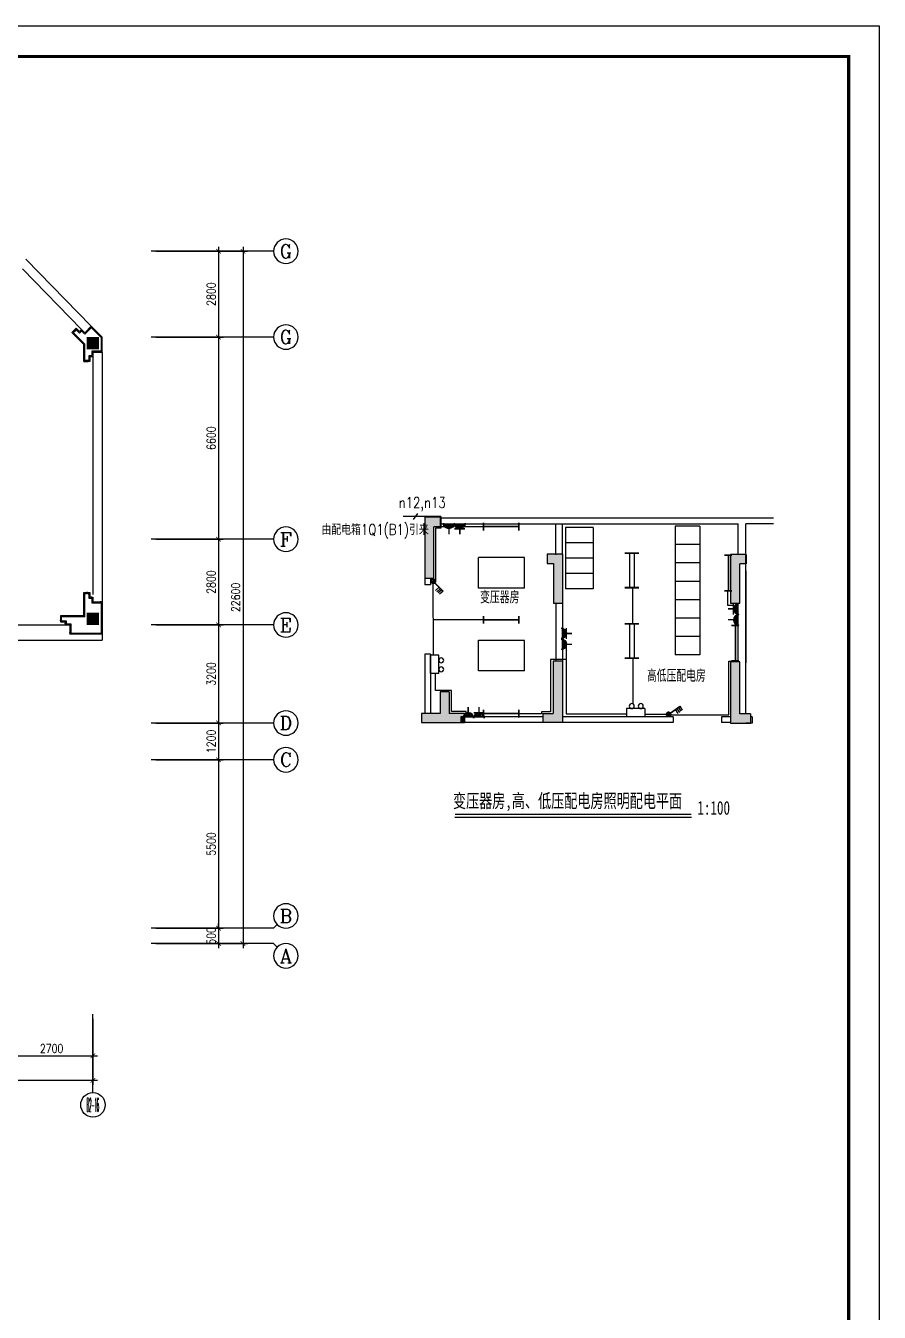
# Model space of a CAD drawing. Extents: x 2942 to 121742, y -69387 to 14613.
# Drawn here: x 93868 to 121742, y -27387 to 14613 of the extents above; entities that cross this region are included whole.
import ezdxf
from ezdxf.enums import TextEntityAlignment as Align

# ---------------------------------------------------------------- set-up
doc = ezdxf.new("R2010")
doc.units = 0
doc.header["$LTSCALE"] = 1000
doc.header["$MEASUREMENT"] = 0
doc.layers.get('0').update_dxf_attribs({"linetype": 'CONTINUOUS'})
doc.layers.get('DEFPOINTS').update_dxf_attribs({"linetype": 'CONTINUOUS'})
for name, color, linetype in [('1', 4, 'CONTINUOUS'), ('AXIS', 7, 'CONTINUOUS'), ('AXIS_TEXT', 7, 'CONTINUOUS'), ('COLUMN', 252, 'CONTINUOUS'), ('D-1', 4, 'CONTINUOUS'), ('DJ', 4, 'CONTINUOUS'), ('FRAME', 7, 'CONTINUOUS'), ('STAIR', 7, 'CONTINUOUS'), ('WALL', 7, 'CONTINUOUS'), ('WIRE', 1, 'CONTINUOUS'), ('XL', 1, 'CONTINUOUS'), ('文字', 7, 'CONTINUOUS'), ('柱', 252, 'CONTINUOUS'), ('电线', 1, 'CONTINUOUS')]:
    doc.layers.add(name, color=color, linetype=linetype)
doc.styles.add('COMPLEX', font='COMPLEX.shx', dxfattribs={"width": 0.8})
doc.styles.add('DIM_FONT', font='romanc.shx', dxfattribs={"width": 0.8})
doc.styles.add('HZ', font='SIMPLEX.shx', dxfattribs={"width": 0.75, "bigfont": 'hztxt.shx'})
doc.styles.add('HZTXT', font='txt.shx', dxfattribs={"width": 0.5, "bigfont": 'hztxt.shx'})
doc.styles.add('文字说明', font='SimSun.ttf')
doc.dimstyles.new('S100', dxfattribs={"dimtxt": 280, "dimasz": 150, "dimexe": 150, "dimexo": 150, "dimgap": 100, "dimtad": 1, "dimdec": 0, "dimzin": 0, "dimdsep": 46, "dimtxsty": 'DIM_FONT', "dimblk": '_DIMX', "dimblk1": 'ARCHTICK', "dimblk2": 'ARCHTICK', "dimsah": 1, "dimcen": 0.09, "dimdle": 150, "dimclrt": 7, "dimadec": 0, "dimazin": 0, "dimtfac": 1, "dimtdec": 0, "dimtix": 1, "dimtmove": 2, "dimatfit": 3, "dimldrblk": 'ARCHTICK', "dimfxl": 0, "dimtolj": 1, "dimtzin": 0, "dimarcsym": 0})

# ---------------------------------------------------------------- blocks, each defined once
blk = doc.blocks.new('_FZH')
blk.add_solid([(-0.5, -0.5), (0.5, -0.5), (-0.5, 0.5), (0.5, 0.5)])
blk = doc.blocks.new('_ARCHTICK')
at = {"color": 0, "linetype": 'ByBlock', "const_width": 0.15}
blk.add_lwpolyline([(-0.5, -0.5), (0.5, 0.5)], dxfattribs=at)
blk = doc.blocks.new('*D779')
at = {"color": 0, "linetype": 'ByBlock'}
for p, q in [((58263, -17805), (58263, -19966)), ((96063, -17805), (96063, -19966)), ((96213, -19816), (58113, -19816))]:
    blk.add_line(p, q, dxfattribs=at)
at = {"layer": 'DEFPOINTS', "color": 0, "linetype": 'ByBlock'}
for p in [(58263, -17655), (96063, -17655), (58263, -19816)]:
    blk.add_point(p, dxfattribs=at)
at = {"color": 0, "linetype": 'ByBlock', "xscale": 150, "yscale": 150, "zscale": 150, "rotation": 180}
blk.add_blockref('_ARCHTICK', (58263, -19816), dxfattribs=at)
at = {"color": 0, "linetype": 'ByBlock', "xscale": 150, "yscale": 150, "zscale": 150}
blk.add_blockref('_ARCHTICK', (96063, -19816), dxfattribs=at)
at = {"color": 7, "linetype": 'ByBlock', "insert": (77163, -19576), "char_height": 280, "attachment_point": 5, "style": 'DIM_FONT'}
blk.add_mtext('\\A1;37800', dxfattribs=at)
blk = doc.blocks.new('_DIMX')
blk.add_line((-150, 0), (150, 0))
at = {"const_width": 50}
blk.add_lwpolyline([(-70, -70), (70, 70)], dxfattribs=at)
blk = doc.blocks.new('_AXISO')
blk.add_circle((0, 0), 0.5)
at = {"layer": 'AXIS_TEXT', "style": 'COMPLEX', "width": 1.041667}
blk.add_attdef('A', text='', height=0.56, dxfattribs=at).set_placement((-0.25, -0.28), (0.25, -0.28), align=Align.FIT)
blk = doc.blocks.new('*D792')
at = {"color": 0, "linetype": 'ByBlock'}
for p, q in [((93363, -17805), (93363, -19166)), ((96063, -17805), (96063, -19166)), ((93213, -19016), (96213, -19016))]:
    blk.add_line(p, q, dxfattribs=at)
at = {"layer": 'DEFPOINTS', "color": 0, "linetype": 'ByBlock'}
for p in [(93363, -17655), (96063, -17655), (96063, -19016)]:
    blk.add_point(p, dxfattribs=at)
at = {"color": 0, "linetype": 'ByBlock', "xscale": 150, "yscale": 150, "zscale": 150, "rotation": 180}
blk.add_blockref('_ARCHTICK', (93363, -19016), dxfattribs=at)
at = {"color": 0, "linetype": 'ByBlock', "xscale": 150, "yscale": 150, "zscale": 150}
blk.add_blockref('_ARCHTICK', (96063, -19016), dxfattribs=at)
at = {"color": 7, "linetype": 'ByBlock', "insert": (94713, -18776), "char_height": 280, "attachment_point": 5, "style": 'DIM_FONT'}
blk.add_mtext('\\A1;2700', dxfattribs=at)
blk = doc.blocks.new('*D796')
at = {"color": 0, "linetype": 'ByBlock'}
for p, q in [((98114, 7250), (101114, 7250)), ((100964, 7400), (100964, -15500)), ((98114, -15350), (101114, -15350))]:
    blk.add_line(p, q, dxfattribs=at)
at = {"layer": 'DEFPOINTS', "color": 0, "linetype": 'ByBlock'}
for p in [(97964, 7250), (97964, -15350), (100964, -15350)]:
    blk.add_point(p, dxfattribs=at)
at = {"color": 0, "linetype": 'ByBlock', "xscale": 150, "yscale": 150, "zscale": 150}
for p, rotation in [((100964, 7250), 90), ((100964, -15350), 270)]:
    blk.add_blockref('_ARCHTICK', p, dxfattribs=dict(at, rotation=rotation))
at = {"color": 7, "linetype": 'ByBlock', "insert": (100724, -4050), "char_height": 280, "attachment_point": 5, "rotation": 90, "style": 'DIM_FONT'}
blk.add_mtext('\\A1;22600', dxfattribs=at)
blk = doc.blocks.new('*D797')
at = {"color": 0, "linetype": 'ByBlock'}
for p, q in [((100164, -9200), (100164, -15000)), ((98114, -9350), (100314, -9350)), ((98114, -14850), (100314, -14850))]:
    blk.add_line(p, q, dxfattribs=at)
at = {"layer": 'DEFPOINTS', "color": 0, "linetype": 'ByBlock'}
for p in [(97964, -9350), (97964, -14850), (100164, -14850)]:
    blk.add_point(p, dxfattribs=at)
at = {"color": 0, "linetype": 'ByBlock', "xscale": 150, "yscale": 150, "zscale": 150}
for p, rotation in [((100164, -9350), 90), ((100164, -14850), 270)]:
    blk.add_blockref('_ARCHTICK', p, dxfattribs=dict(at, rotation=rotation))
at = {"color": 7, "linetype": 'ByBlock', "insert": (99924, -12100), "char_height": 280, "attachment_point": 5, "rotation": 90, "style": 'DIM_FONT'}
blk.add_mtext('\\A1;5500', dxfattribs=at)
blk = doc.blocks.new('*D798')
at = {"color": 0, "linetype": 'ByBlock'}
for p, q in [((98114, -14850), (100314, -14850)), ((100164, -14850), (100164, -14700)), ((100164, -14850), (100164, -15350)), ((98114, -15350), (100314, -15350)), ((100164, -15350), (100164, -15500))]:
    blk.add_line(p, q, dxfattribs=at)
at = {"layer": 'DEFPOINTS', "color": 0, "linetype": 'ByBlock'}
for p in [(97964, -14850), (97964, -15350), (100164, -15350)]:
    blk.add_point(p, dxfattribs=at)
at = {"color": 0, "linetype": 'ByBlock', "xscale": 150, "yscale": 150, "zscale": 150}
for p, rotation in [((100164, -14850), 270), ((100164, -15350), 90)]:
    blk.add_blockref('_ARCHTICK', p, dxfattribs=dict(at, rotation=rotation))
at = {"color": 7, "linetype": 'ByBlock', "insert": (99924, -15100), "char_height": 280, "attachment_point": 5, "rotation": 90, "style": 'DIM_FONT'}
blk.add_mtext('\\A1;500', dxfattribs=at)
blk = doc.blocks.new('*D799')
at = {"color": 0, "linetype": 'ByBlock'}
for p, q in [((98114, 4450), (100314, 4450)), ((100164, 4600), (100164, -2300)), ((98114, -2150), (100314, -2150))]:
    blk.add_line(p, q, dxfattribs=at)
at = {"layer": 'DEFPOINTS', "color": 0, "linetype": 'ByBlock'}
for p in [(97964, 4450), (97964, -2150), (100164, -2150)]:
    blk.add_point(p, dxfattribs=at)
at = {"color": 0, "linetype": 'ByBlock', "xscale": 150, "yscale": 150, "zscale": 150}
for p, rotation in [((100164, 4450), 90), ((100164, -2150), 270)]:
    blk.add_blockref('_ARCHTICK', p, dxfattribs=dict(at, rotation=rotation))
at = {"color": 7, "linetype": 'ByBlock', "insert": (99924, 1150), "char_height": 280, "attachment_point": 5, "rotation": 90, "style": 'DIM_FONT'}
blk.add_mtext('\\A1;6600', dxfattribs=at)
blk = doc.blocks.new('*D800')
at = {"color": 0, "linetype": 'ByBlock'}
for p, q in [((98114, -8150), (100314, -8150)), ((100164, -8000), (100164, -9500)), ((98114, -9350), (100314, -9350))]:
    blk.add_line(p, q, dxfattribs=at)
at = {"layer": 'DEFPOINTS', "color": 0, "linetype": 'ByBlock'}
for p in [(97964, -8150), (97964, -9350), (100164, -9350)]:
    blk.add_point(p, dxfattribs=at)
at = {"color": 0, "linetype": 'ByBlock', "xscale": 150, "yscale": 150, "zscale": 150}
for p, rotation in [((100164, -8150), 90), ((100164, -9350), 270)]:
    blk.add_blockref('_ARCHTICK', p, dxfattribs=dict(at, rotation=rotation))
at = {"color": 7, "linetype": 'ByBlock', "insert": (99924, -8750), "char_height": 280, "attachment_point": 5, "rotation": 90, "style": 'DIM_FONT'}
blk.add_mtext('\\A1;1200', dxfattribs=at)
blk = doc.blocks.new('*D801')
at = {"color": 0, "linetype": 'ByBlock'}
for p, q in [((98114, -4950), (100314, -4950)), ((100164, -4800), (100164, -8300)), ((98114, -8150), (100314, -8150))]:
    blk.add_line(p, q, dxfattribs=at)
at = {"layer": 'DEFPOINTS', "color": 0, "linetype": 'ByBlock'}
for p in [(97964, -4950), (97964, -8150), (100164, -8150)]:
    blk.add_point(p, dxfattribs=at)
at = {"color": 0, "linetype": 'ByBlock', "xscale": 150, "yscale": 150, "zscale": 150}
for p, rotation in [((100164, -4950), 90), ((100164, -8150), 270)]:
    blk.add_blockref('_ARCHTICK', p, dxfattribs=dict(at, rotation=rotation))
at = {"color": 7, "linetype": 'ByBlock', "insert": (99924, -6550), "char_height": 280, "attachment_point": 5, "rotation": 90, "style": 'DIM_FONT'}
blk.add_mtext('\\A1;3200', dxfattribs=at)
blk = doc.blocks.new('*D802')
at = {"color": 0, "linetype": 'ByBlock'}
for p, q in [((100164, -2000), (100164, -5100)), ((98114, -2150), (100314, -2150)), ((98114, -4950), (100314, -4950))]:
    blk.add_line(p, q, dxfattribs=at)
at = {"layer": 'DEFPOINTS', "color": 0, "linetype": 'ByBlock'}
for p in [(97964, -2150), (97964, -4950), (100164, -4950)]:
    blk.add_point(p, dxfattribs=at)
at = {"color": 0, "linetype": 'ByBlock', "xscale": 150, "yscale": 150, "zscale": 150}
for p, rotation in [((100164, -2150), 90), ((100164, -4950), 270)]:
    blk.add_blockref('_ARCHTICK', p, dxfattribs=dict(at, rotation=rotation))
at = {"color": 7, "linetype": 'ByBlock', "insert": (99924, -3550), "char_height": 280, "attachment_point": 5, "rotation": 90, "style": 'DIM_FONT'}
blk.add_mtext('\\A1;2800', dxfattribs=at)
blk = doc.blocks.new('_AXISO2')
blk.add_line((0.354, 0.146), (0.5, 0))
blk.add_circle((0, 0.5), 0.5)
at = {"layer": 'AXIS_TEXT', "style": 'COMPLEX', "width": 1.041667}
blk.add_attdef('A', text='', height=0.56, dxfattribs=at).set_placement((-0.25, 0.22), (0.25, 0.22), align=Align.FIT)
blk = doc.blocks.new('_AXISO1')
blk.add_line((0.354, -0.146), (0.5, 0))
blk.add_circle((0, -0.5), 0.5)
at = {"layer": 'AXIS_TEXT', "style": 'COMPLEX', "width": 1.041667}
blk.add_attdef('A', text='', height=0.56, dxfattribs=at).set_placement((-0.25, -0.78), (0.25, -0.78), align=Align.FIT)
blk = doc.blocks.new('*D803')
at = {"color": 0, "linetype": 'ByBlock'}
for p, q in [((99664, 7250), (100314, 7250)), ((100164, 7400), (100164, 4300)), ((99664, 4450), (100314, 4450))]:
    blk.add_line(p, q, dxfattribs=at)
at = {"layer": 'DEFPOINTS', "color": 0, "linetype": 'ByBlock'}
for p in [(99514, 7250), (99514, 4450), (100164, 4450)]:
    blk.add_point(p, dxfattribs=at)
at = {"color": 0, "linetype": 'ByBlock', "xscale": 150, "yscale": 150, "zscale": 150}
for p, rotation in [((100164, 7250), 90), ((100164, 4450), 270)]:
    blk.add_blockref('_ARCHTICK', p, dxfattribs=dict(at, rotation=rotation))
at = {"color": 7, "linetype": 'ByBlock', "insert": (99924, 5850), "char_height": 280, "attachment_point": 5, "rotation": 90, "style": 'DIM_FONT'}
blk.add_mtext('\\A1;2800', dxfattribs=at)
blk = doc.blocks.new('A$C5A452B93')
at = {"layer": 'DJ'}
for p, q in [((339, 749), (0, 749)), ((0, 749), (0, 0)), ((339, 749), (339, 0)), ((339, 0), (0, 0))]:
    blk.add_line(p, q, dxfattribs=at)
for centre in [(441, 577), (441, 210)]:
    blk.add_circle(centre, 102, dxfattribs=at)
blk = doc.blocks.new('*X836')
at = {"color": 0}
for p, q in [((-100, 254), (-4, 350)), ((-85, 198), (52, 335)), ((-49, 163), (87, 299)), ((9, 150), (100, 241))]:
    blk.add_line(p, q, dxfattribs=at)
blk = doc.blocks.new('A$C1C5F4E66')
at = {"layer": '1'}
for p, q in [((136, 119), (445, 339)), ((141, 113), (449, 333)), ((302, 226), (380, 100)), ((351, 261), (429, 135)), ((397, 302), (475, 176)), ((445, 339), (524, 211))]:
    blk.add_line(p, q, dxfattribs=at)
blk.add_circle((75, 75), 75.1, dxfattribs=at)
at = {"layer": '1', "xscale": 0.7514071578947308, "yscale": 0.7514071578947308, "zscale": 0.7514071578947308, "rotation": 350.5688824383877}
blk.add_blockref('*X836', (44, -110), dxfattribs=at)
blk = doc.blocks.new('K2')
at = {"layer": 'D-1'}
for p, q in [((213, 481), (1385, 481)), ((213, 470), (1385, 470)), ((217, 593), (217, 350)), ((229, 593), (229, 350)), ((1373, 593), (1373, 350)), ((1385, 593), (1385, 350))]:
    blk.add_line(p, q, dxfattribs=at)
blk = doc.blocks.new('A$C6C1C6AEE')
at = {"layer": 'DJ', "rotation": 180}
blk.add_blockref('K2', (1385, 593), dxfattribs=at)
blk = doc.blocks.new('A$C65566D5C')
at = {"layer": 'WIRE', "rotation": 89.99999999999999}
blk.add_blockref('A$C6C1C6AEE', (242, 0), dxfattribs=at)
blk = doc.blocks.new('*X710')
at = {"color": 0}
for p, q in [((-263, -529), (-33, -299)), ((-229, -406), (-188, -365)), ((-175, -529), (53, -301)), ((-87, -529), (121, -321)), ((2, -529), (178, -353)), ((90, -529), (224, -394)), ((179, -529), (262, -445)), ((267, -529), (289, -507))]:
    blk.add_line(p, q, dxfattribs=at)
blk = doc.blocks.new('K2303')
for p, q in [((-0.03, -2.63), (-0.03, 0.03)), ((0.07, -2.63), (0.07, 0.03)), ((-2.57, -4.69), (2.62, -4.69))]:
    blk.add_line(p, q)
for radius in [2.66, 2.56]:
    blk.add_arc((0.02, -5.3), radius, 0, 180)
at = {"xscale": 0.00888157894736835, "yscale": 0.00888157894736835, "zscale": 0.00888157894736835}
blk.add_blockref('*X710', (0, 0), dxfattribs=at)
blk = doc.blocks.new('*X712')
at = {"color": 0}
for p, q in [((-263, -529), (-33, -299)), ((-229, -406), (-188, -365)), ((-175, -529), (53, -301)), ((-87, -529), (121, -321)), ((2, -529), (178, -353)), ((90, -529), (224, -394)), ((179, -529), (262, -445)), ((267, -529), (289, -507))]:
    blk.add_line(p, q, dxfattribs=at)
blk = doc.blocks.new('K2307')
for p, q in [((-0.03, -2.63), (-0.03, 0.03)), ((0.07, -2.63), (0.07, 0.03)), ((-2.62, -2.6), (2.57, -2.6)), ((-2.62, -2.7), (2.57, -2.7)), ((-2.57, -4.69), (2.62, -4.69))]:
    blk.add_line(p, q)
for radius in [2.66, 2.56]:
    blk.add_arc((0.02, -5.3), radius, 0, 180)
at = {"xscale": 0.00888157894736835, "yscale": 0.00888157894736835, "zscale": 0.00888157894736835}
blk.add_blockref('*X712', (0, 0), dxfattribs=at)
blk = doc.blocks.new('插座')
at = {"layer": 'DJ', "xscale": 66.096, "yscale": 66.096, "zscale": 66.096, "rotation": 270}
for name, p in [('K2303', (-175, 270)), ('K2307', (-175, -84))]:
    blk.add_blockref(name, p, dxfattribs=at)
blk = doc.blocks.new('K1')
for p, q in [((-144, 581), (312, 581)), ((-144, 569), (312, 569)), ((10, -559), (10, 581)), ((170, -559), (170, 581)), ((-144, -547), (312, -547)), ((-144, -559), (312, -559))]:
    blk.add_line(p, q)
blk = doc.blocks.new('A$C16D7592C')
at = {"layer": 'DJ'}
blk.add_blockref('K1', (144, 559), dxfattribs=at)

msp = doc.modelspace()

# ---------------------------------------------------------------- hatches: boundary and pattern name
at = {"layer": '柱'}
h = msp.add_hatch(color=252, dxfattribs=at)
h.paths.add_polyline_path([(74263.3, -1150.1), (74563.3, -1150.1), (74563.3, -2150.1), (73263.3, -2150.1), (73263.3, -1850.1), (74263.3, -1850.1)])
h.paths.add_polyline_path([(58763.3, 4449.9), (58263.3, 4449.9), (58263.3, 1449.9), (58563.3, 1449.9), (58563.3, 4149.9), (58763.3, 4149.9)])
h.paths.add_polyline_path([(58263.3, -3150.1), (58563.3, -3150.1), (58563.3, -4650.1), (58763.3, -4650.1), (58763.3, -4950.1), (58263.3, -4950.1)])
h.paths.add_polyline_path([(64863.3, -8150.1), (65363.3, -8150.1), (65363.3, -10140.1), (65063.3, -10140.1), (65063.3, -8450.1), (64863.3, -8450.1)])
h.paths.add_polyline_path([(60863.3, -12850.1), (61163.3, -12850.1), (61163.3, -14550.1), (61513.3, -14550.1), (61513.3, -14850.1), (60863.3, -14850.1)])
h.paths.add_polyline_path([(61363.3, -9350.1), (60863.3, -9350.1), (60863.3, -10950.1), (61163.3, -10950.1), (61163.3, -9650.1), (61363.3, -9650.1)])
h.paths.add_polyline_path([(64063.3, -14550.1), (64063.3, -14850.1), (65463.3, -14850.1), (65463.3, -14550.1), (64863.3, -14550.1), (64863.3, -13850.1), (64563.3, -13850.1), (64563.3, -14550.1)])
h.paths.add_polyline_path([(69963.3, -13750.1), (70263.3, -13750.1), (70263.3, -15350.1), (69963.3, -15350.1)])
h.paths.add_polyline_path([(61963.3, -2400.1), (62663.3, -2400.1), (62663.3, -1700.1), (61963.3, -1700.1)])
h.paths.add_polyline_path([(61963.3, -5200.1), (62663.3, -5200.1), (62663.3, -4500.1), (61963.3, -4500.1)])
h.paths.add_polyline_path([(61663.3, 4449.9), (62463.3, 4449.9), (62463.3, 3149.9), (62463.3, 2949.9), (62163.3, 2949.9), (62163.3, 4149.9), (61663.3, 4149.9)])
h.paths.add_polyline_path([(70263.3, -8150.1), (70263.3, -8450.1), (68263.3, -8450.1), (68263.3, -8150.1)])
h.paths.add_polyline_path([(67763.3, -5200.1), (68463.3, -5200.1), (68463.3, -4500.1), (67763.3, -4500.1)])
h.paths.add_polyline_path([(67763.3, -2400.1), (68463.3, -2400.1), (68463.3, -1700.1), (67763.3, -1700.1)])
h.paths.add_polyline_path([(73363.3, -6550.1), (73363.3, -6250.1), (72563.3, -6250.1), (72563.3, -8850.1), (73463.3, -8850.1), (73463.3, -8550.1), (72863.3, -8550.1), (72863.3, -6550.1)])
h.paths.add_polyline_path([(72863.3, -6550.1), (72863.3, -8550.1)], flags=16)
h.paths.add_polyline_path([(68063.3, 1849.9), (68363.3, 1849.9), (68363.3, 4449.9), (68063.3, 4449.9)])
h.paths.add_polyline_path([(89963.3, 4449.9), (89163.3, 4449.9), (89163.3, 3149.9), (89163.3, 2949.9), (89463.3, 2949.9), (89463.3, 4149.9), (89963.3, 4149.9)])
h.paths.add_polyline_path([(89663.3, -2400.1), (88963.3, -2400.1), (88963.3, -1700.1), (89663.3, -1700.1)])
h.paths.add_polyline_path([(89663.3, -5200.1), (88963.3, -5200.1), (88963.3, -4500.1), (89663.3, -4500.1)])
h.paths.add_polyline_path([(86763.3, -8150.1), (86263.3, -8150.1), (86263.3, -10140.1), (86563.3, -10140.1), (86563.3, -8450.1), (86763.3, -8450.1)])
h.paths.add_polyline_path([(81663.3, -13750.1), (81363.3, -13750.1), (81363.3, -15350.1), (81663.3, -15350.1)])
h.paths.add_polyline_path([(77363.3, -13350.1), (77063.3, -13350.1), (77063.3, -15350.1), (77363.3, -15350.1)])
h.paths.add_polyline_path([(74263.3, -13350.1), (74563.3, -13350.1), (74563.3, -15350.1), (74263.3, -15350.1)])
h.paths.add_polyline_path([(87563.3, -14550.1), (87563.3, -14850.1), (86163.3, -14850.1), (86163.3, -14550.1), (86763.3, -14550.1), (86763.3, -13850.1), (87063.3, -13850.1), (87063.3, -14550.1)])
h.paths.add_polyline_path([(81363.3, -8150.1), (81363.3, -8450.1), (83363.3, -8450.1), (83363.3, -8150.1)])
h.paths.add_polyline_path([(77363.3, -1150.1), (77063.3, -1150.1), (77063.3, -2150.1), (78363.3, -2150.1), (78363.3, -1850.1), (77363.3, -1850.1)])
h.paths.add_polyline_path([(74463.3, -6550.1), (74463.3, -6250.1), (75263.3, -6250.1), (75263.3, -8850.1), (74363.3, -8850.1), (74363.3, -8550.1), (74963.3, -8550.1), (74963.3, -6550.1)])
h.paths.add_polyline_path([(77163.3, -6550.1), (77163.3, -6250.1), (76363.3, -6250.1), (76363.3, -8850.1), (77263.3, -8850.1), (77263.3, -8550.1), (76663.3, -8550.1), (76663.3, -6550.1)])
h.paths.add_polyline_path([(78763.3, -6550.1), (78763.3, -8550.1)], flags=16)
h.paths.add_polyline_path([(78263.3, -6550.1), (78263.3, -6250.1), (79063.3, -6250.1), (79063.3, -8850.1), (78163.3, -8850.1), (78163.3, -8550.1), (78763.3, -8550.1), (78763.3, -6550.1)])
h.paths.add_polyline_path([(74263.3, 2449.9), (74563.3, 2449.9), (74563.3, 4449.9), (74263.3, 4449.9)])
h.paths.add_polyline_path([(77363.3, 2449.9), (77063.3, 2449.9), (77063.3, 4449.9), (77363.3, 4449.9)])
h.paths.add_polyline_path([(83863.3, -5200.1), (83163.3, -5200.1), (83163.3, -4500.1), (83863.3, -4500.1)])
h.paths.add_polyline_path([(83863.3, -2400.1), (83163.3, -2400.1), (83163.3, -1700.1), (83863.3, -1700.1)])
h.paths.add_polyline_path([(83563.3, 1849.9), (83263.3, 1849.9), (83263.3, 4449.9), (83563.3, 4449.9)])
h.paths.add_polyline_path([(90763.3, -12850.1), (90463.3, -12850.1), (90463.3, -14550.1), (90113.3, -14550.1), (90113.3, -14850.1), (90763.3, -14850.1)])
h.paths.add_polyline_path([(90263.3, -9350.1), (90763.3, -9350.1), (90763.3, -10950.1), (90463.3, -10950.1), (90463.3, -9650.1), (90263.3, -9650.1)])
h.paths.add_polyline_path([(92863.3, 4449.9), (93363.3, 4449.9), (93363.3, 1449.9), (93063.3, 1449.9), (93063.3, 4149.9), (92863.3, 4149.9)])
h.paths.add_polyline_path([(93363.3, -3150.1), (93063.3, -3150.1), (93063.3, -4650.1), (92863.3, -4650.1), (92863.3, -4950.1), (93363.3, -4950.1)])
edge = h.paths.add_edge_path()
edge.add_line((55797.5, 4449.9), (94394, 4449.9))
edge = h.paths.add_edge_path()
edge.add_line((93363.3, -17655), (93363.3, 8640.9))
h = msp.add_hatch(color=256, dxfattribs=at)
h.paths.add_polyline_path([(116888.4, -4253.6), (117188.5, -4253.6), (117188.5, -2953.7), (117386.5, -2953.7), (117386.5, -2651.3), (116888.4, -2651.3)])
h.paths.add_polyline_path([(117186, -6153.8), (116886.7, -6153.8), (116886.7, -8151), (117536.7, -8151), (117536.7, -7849.5), (117186, -7849.5)])
h.paths.add_polyline_path([(111398.3, -6129.7), (111097, -6129.7), (111097, -7834.4), (110751.5, -7834.4), (110751.5, -8138.4), (111398.3, -8138.4)])
h.paths.add_polyline_path([(111400, -2637.5), (110900.6, -2637.5), (110900.6, -2941.7), (111099, -2941.7), (111099, -4240.4), (111400, -4240.4)])
h.paths.add_polyline_path([(107197.4, -1743.6), (107404.5, -1743.6), (107404.5, -1433.2), (106899.2, -1433.2), (106899.2, -3427.8), (107197.4, -3427.8)])
h.paths.add_polyline_path([(107402.1, -7837.4), (106796.5, -7837.4), (106796.5, -8135), (108080.1, -8135), (108080.1, -7951.4), (108199.5, -7951.4), (108199.5, -7837.4), (107699.8, -7837.4), (107699.8, -7136.5), (107402.1, -7136.5)])
msp.add_hatch(color=256, dxfattribs=at).paths.add_polyline_path([(108080.1, -8135), (108199.5, -8135), (108199.5, -7951.4), (108080.1, -7951.4)])

# ---------------------------------------------------------------- linework, layer by layer
for p, q in [((107404.5, -1433.2), (106899.2, -1433.2)), ((106899.2, -1433.2), (106899.2, -3427.8)), ((107404.5, -1433.2), (107404.5, -1743.6)), ((111184.4, -2661.8), (111184.4, -1673.4)), ((111398.3, -2661.8), (111398.3, -1673.4)), ((107197.4, -3427.8), (107197.4, -1743.6)), ((107404.5, -1743.6), (107197.4, -1743.6)), ((111400, -2637.5), (110900.6, -2637.5)), ((110900.6, -2637.5), (110900.6, -2941.7)), ((111400, -2637.5), (111400, -4240.4)), ((117390, -2651.3), (116888.4, -2651.3)), ((116888.4, -2651.3), (116888.4, -4253.6)), ((117390, -2651.3), (117390, -2953.7)), ((110900.6, -2941.7), (111099, -2941.7)), ((111099, -2941.7), (111099, -4240.4)), ((117188.5, -4253.6), (117188.5, -2953.7)), ((117390, -2953.7), (117188.5, -2953.7)), ((107197.4, -3427.8), (106899.2, -3427.8)), ((106903.7, -3424.9), (106903.7, -3640.2)), ((107090.8, -3640.2), (106903.7, -3640.2)), ((107090.8, -3424.9), (107090.8, -3640.2)), ((111099, -4240.4), (111400, -4240.4)), ((111184.4, -4238), (111184.4, -6129.7)), ((111398.3, -4238), (111398.3, -8138.4)), ((117188.5, -4253.6), (116888.4, -4253.6)), ((106903.7, -5905.9), (106903.7, -7837.4)), ((107090.8, -5905.9), (106903.7, -5905.9)), ((107090.8, -5905.9), (107090.8, -7837.4)), ((111398.3, -6129.7), (111097, -6129.7)), ((111097, -6129.7), (111097, -7834.4)), ((117186, -6153.8), (116886.7, -6153.8)), ((116886.7, -6153.8), (116886.7, -8151)), ((117186, -7849.5), (117186, -6153.8)), ((107699.8, -7136.5), (107402.1, -7136.5)), ((107402.1, -7136.5), (107402.1, -7837.4)), ((107699.8, -7136.5), (107699.8, -7837.4)), ((106796.5, -7837.4), (106796.5, -8135)), ((107402.1, -7837.4), (106796.5, -7837.4)), ((108199.5, -7837.4), (107699.8, -7837.4)), ((108080.1, -7951.4), (108080.1, -8138.4)), ((110751.5, -7951.4), (108080.1, -7951.4)), ((108199.5, -7837.4), (108199.5, -8135)), ((110751.5, -7834.4), (111097, -7834.4)), ((110751.5, -7834.4), (110751.5, -8138.4)), ((115007.3, -7951.4), (111398.3, -7951.4)), ((115008.8, -7951.4), (115008.8, -8138.4)), ((116878.6, -7951.4), (116584.5, -7951.4)), ((116584.5, -7951.4), (116584.5, -8138.4)), ((117536.7, -7849.5), (117186, -7849.5)), ((117536.7, -7849.5), (117536.7, -8151)), ((106796.5, -8135), (108199.5, -8135)), ((115007.3, -8138.4), (108080.1, -8138.4)), ((116878.6, -8138.4), (116584.5, -8138.4)), ((116886.7, -8151), (117536.7, -8151))]:
    msp.add_line(p, q)
at = {"layer": 'AXIS'}
for p, q in [((101964.1, 7249.9), (97964.1, 7249.9)), ((101964.1, 4449.9), (97964.1, 4449.9)), ((101964.1, -2150.1), (97964.1, -2150.1)), ((101964.1, -4950.1), (97964.1, -4950.1)), ((101964.1, -8150.1), (97964.1, -8150.1)), ((101964.1, -9350.1), (97964.1, -9350.1)), ((101964.1, -14850.1), (97964.1, -14850.1)), ((101964.1, -15350.1), (97964.1, -15350.1)), ((96063.3, -20215.7), (96063.3, -17655))]:
    msp.add_line(p, q, dxfattribs=at)
at = {"layer": 'DJ'}
msp.add_line((106664.7, -1307.3), (106524.2, -1502.1), dxfattribs=at)
at = {"layer": 'FRAME', "color": 7, "linetype": 'ByBlock'}
msp.add_lwpolyline([(121742.1, -69387), (2942.1, -69387), (2942.1, 14613), (121742.1, 14613)], close=True, dxfattribs=at)
at = {"layer": 'FRAME', "color": 7, "linetype": 'ByBlock', "const_width": 100}
msp.add_lwpolyline([(120742.1, 13612.6), (5442.1, 13612.6), (5442.1, -68387.5), (120742.1, -68387.5)], close=True, dxfattribs=at)
at = {"layer": 'STAIR'}
for p, q in [((96009.7, 4804.3), (93867.7, 6996.3)), ((95692.7, 4699.4), (93759.1, 6678.1)), ((96063.2, 3800.7), (96063.2, -3950.1)), ((96363.2, 3950.7), (96363.2, -5450.1)), ((117386.5, -3187.6), (117386.5, -5387.4)), ((93363.3, -4950.1), (95203.2, -4950.1)), ((91263.3, -5450.1), (96363.2, -5450.1)), ((96363.2, -5250.1), (96363.2, -5450.1)), ((117386.5, -5387.4), (117386.5, -6187.6))]:
    msp.add_line(p, q, dxfattribs=at)
at = {"layer": 'WALL'}
for p, q in [((95372.7, 4594), (95514.1, 4735.4)), ((95422.2, 4594), (95496.4, 4668.2)), ((95514.1, 4735.4), (95620.2, 4629.4)), ((95514.1, 4735.4), (95514.1, 4710.6)), ((95531.8, 4668.2), (95620.2, 4579.9)), ((95620.2, 4629.4), (95690.9, 4700.1)), ((95620.2, 4579.9), (95673.2, 4632.9)), ((95690.9, 4700.1), (95798.2, 4592.8)), ((95690.9, 4700.1), (95690.9, 4675.2)), ((95708.6, 4632.9), (95798.2, 4543.3)), ((96009.7, 4804.3), (95798.2, 4592.8)), ((95798.2, 4543.3), (95992, 4737.1)), ((96009.7, 4804.3), (96363.2, 4450.7)), ((96009.7, 4804.3), (96009.7, 4779.4)), ((96027.4, 4737.1), (96328.2, 4436.3)), ((95763.2, 4203.4), (95372.7, 4594)), ((95798.2, 4217.9), (95422.2, 4594)), ((95763.2, 3650.7), (95763.2, 4203.4)), ((95798.2, 3685.7), (95798.2, 4217.9)), ((96328.2, 4436.3), (96328.2, 4010.7)), ((96363.2, 3950.7), (96363.2, 4450.7)), ((96003.2, 3835.7), (95928.2, 3835.7)), ((95928.2, 3835.7), (95928.2, 3710.7)), ((95963.2, 3800.7), (95963.2, 3650.7)), ((96063.2, 3800.7), (95963.2, 3800.7)), ((96028.2, 3985.8), (96028.2, 3860.7)), ((96304, 3985.8), (96028.2, 3985.8)), ((96063.2, 3800.7), (96045.7, 3818.3)), ((96063.2, 3950.7), (96063.2, 3800.7)), ((96363.2, 3950.7), (96063.2, 3950.7)), ((96363.2, 3950.7), (96345.7, 3968.3)), ((95963.2, 3650.7), (95763.2, 3650.7)), ((95763.2, 3650.7), (95903.2, 3650.7)), ((95903.2, 3685.7), (95798.2, 3685.7)), ((95963.2, 3650.7), (95945.7, 3668.3)), ((107404.5, -1451.2), (113986.5, -1451.2)), ((107404.5, -1651.2), (113986.5, -1651.2)), ((113986.5, -1451.2), (118286.5, -1451.2)), ((113986.5, -1651.2), (117136.5, -1651.2)), ((117136.5, -2651.3), (117136.5, -1651.2)), ((117386.5, -7849.5), (117386.5, -1651.2)), ((118286.5, -1651.2), (117386.5, -1651.2)), ((95763.2, -4650.1), (95763.2, -3888.1)), ((95763.2, -3890.1), (95963.2, -3890.1)), ((95798.2, -4685.1), (95798.2, -3925.1)), ((95798.2, -3925.1), (95853.2, -3925.1)), ((95928.2, -3950.1), (95928.2, -4075.1)), ((95928.2, -4075.1), (96003.2, -4075.1)), ((95963.2, -3890.1), (95945.7, -3907.7)), ((95963.2, -3890.1), (95963.2, -4040.1)), ((95963.2, -4040.1), (96063.2, -4040.1)), ((96028.2, -4100.1), (96028.2, -4225.1)), ((96063.2, -4040.1), (96045.7, -4057.7)), ((96063.2, -4040.1), (96063.2, -4190.1)), ((96063.2, -4190.1), (96363.2, -4190.1)), ((96363.2, -4190.1), (96345.7, -4207.7)), ((96363.2, -5250.1), (96363.2, -4190.1)), ((96028.2, -4225.1), (96303.2, -4225.1)), ((96328.2, -4250.1), (96328.2, -5215.1)), ((117136.5, -6153.8), (117136.5, -4253.6)), ((95763.2, -4650.1), (95003.2, -4650.1)), ((95003.2, -4650.1), (95003.2, -4850.1)), ((95003.2, -4850.1), (95020.8, -4832.6)), ((95003.2, -4850.1), (95153.2, -4850.1)), ((95798.2, -4685.1), (95038.2, -4685.1)), ((95038.2, -4790.1), (95038.2, -4685.1)), ((95063.2, -4815.1), (95188.2, -4815.1)), ((95153.2, -4850.1), (95153.2, -4950.1)), ((95153.2, -4950.1), (95170.8, -4932.6)), ((95153.2, -4950.1), (95303.2, -4950.1)), ((95188.2, -4815.1), (95188.2, -4890.1)), ((95213.2, -4915.1), (95338.2, -4915.1)), ((95303.2, -4950.1), (95303.2, -5250.1)), ((95338.2, -4915.1), (95338.2, -5190.1)), ((95303.2, -5250.1), (95320.8, -5232.6)), ((96363.2, -5250.1), (95303.2, -5250.1)), ((95363.2, -5215.1), (96328.2, -5215.1)), ((117586.5, -7951.2), (117536.7, -7951.2)), ((117586.5, -7951.2), (117586.5, -8151.2)), ((117586.5, -8151.2), (117386.5, -8151.2))]:
    msp.add_line(p, q, dxfattribs=at)
for points in [[(95556.5, 4693, 0.4142136), (95471.7, 4693)], [(95733.3, 4657.6, 0.4142136), (95648.5, 4657.6)], [(96052.1, 4761.9, 0.4142136), (95967.3, 4761.9)], [(96063.2, 3860.7, -0.4142136), (96003.2, 3800.7)], [(96363.2, 4010.7, -0.4142136), (96303.2, 3950.7)], [(95963.2, 3710.7, -0.4142136), (95903.2, 3650.7)], [(95963.2, -3950.1, 0.2805051), (95853.2, -3890.1)], [(96063.2, -4100.1, 0.4142136), (96003.2, -4040.1)], [(96363.2, -4250.1, 0.4142136), (96303.2, -4190.1)], [(95063.2, -4850.1, -0.4142136), (95003.2, -4790.1)], [(95213.2, -4950.1, -0.4142136), (95153.2, -4890.1)], [(95363.2, -5250.1, -0.4142136), (95303.2, -5190.1)]]:
    msp.add_lwpolyline(points, format="xyb", dxfattribs=at)
for centre, radius, start, end in [((95514.1, 4650.6), 25, 45, 135), ((95690.9, 4615.2), 25, 45, 135), ((96009.7, 4719.4), 25, 45, 135), ((96003.2, 3860.7), 25, 270, 0), ((96303.2, 4010.7), 25, 271.71792, 0), ((95903.2, 3710.7), 25, 270, 360), ((95858.2, -4035.4), 110.4, 50.57581, 92.55429), ((96003.2, -4100.1), 25, 360, 90), ((96303.2, -4250.1), 25, 0, 90), ((95063.2, -4790.1), 25, 180, 270), ((95213.2, -4890.1), 25, 180, 270), ((95363.2, -5190.1), 25, 180, 270)]:
    msp.add_arc(centre, radius, start, end, dxfattribs=at)
at = {"layer": 'XL', "color": 252}
for p, q in [((111495.6, -1768.1), (111495.6, -3768.1)), ((112395.6, -1768.1), (111495.6, -1768.1)), ((112395.6, -1768.1), (112395.6, -3768.1)), ((115080.9, -1726.4), (115080.9, -5926.4)), ((115880.9, -1726.4), (115080.9, -1726.4)), ((115880.9, -1726.4), (115880.9, -5926.4)), ((112395.6, -2268.1), (111500.5, -2268.1)), ((115880.9, -2326.4), (115080.9, -2326.4)), ((108658.3, -3747.5), (108658.3, -2745.5)), ((110158.3, -2747.5), (108658.3, -2747.5)), ((110158.3, -3747.5), (110158.3, -2747.5)), ((112395.6, -2768.1), (111500.5, -2768.1)), ((115880.9, -2926.4), (115080.9, -2926.4)), ((112395.6, -3268.1), (111500.5, -3268.1)), ((110158.3, -3747.5), (108658.3, -3747.5)), ((112395.6, -3768.1), (111495.6, -3768.1)), ((115880.9, -3526.4), (115080.9, -3526.4)), ((115880.9, -4126.4), (115080.9, -4126.4)), ((115880.9, -4726.4), (115080.9, -4726.4)), ((108658.3, -6451.4), (108658.3, -5449.5)), ((110158.3, -5451.4), (108658.3, -5451.4)), ((110158.3, -6451.4), (110158.3, -5451.4)), ((115880.9, -5326.4), (115080.9, -5326.4)), ((115880.9, -5926.4), (115080.9, -5926.4)), ((110158.3, -6451.4), (108658.3, -6451.4))]:
    msp.add_line(p, q, dxfattribs=at)
at = {"layer": '文字', "const_width": 44.8}
msp.add_lwpolyline([(107885.2, -11132.9), (115607.7, -11132.9)], dxfattribs=at)
at = {"layer": '文字'}
msp.add_lwpolyline([(107885.2, -11222.5), (115607.7, -11222.5)], dxfattribs=at)
at = {"layer": '电线'}
for p, q in [((107424.6, -1405.2), (106198.3, -1405.2)), ((107424.6, -1405.2), (107424.6, -1788)), ((107424.6, -1788), (107250.3, -1788)), ((107250.3, -1788), (107250.3, -3515.2)), ((107580, -1742.9), (107424.6, -1742.9)), ((108837.5, -1742.9), (108165.8, -1742.9)), ((107166.7, -3508.4), (107171.2, -5925.4)), ((113680.7, -3742), (113680.7, -4905.5)), ((116797.9, -4313.8), (116797.9, -3821.2)), ((116977.2, -4313.8), (116797.9, -4313.8)), ((108812.3, -4784.2), (107169.1, -4784.2)), ((111511.5, -5613.4), (111511.5, -7848.7)), ((111511.5, -6076), (111008.1, -6076)), ((111008.1, -6076), (111008.1, -7789.4)), ((113695.1, -6040.3), (113695.1, -7534.2)), ((116828.9, -7882.4), (116828.9, -6128.6)), ((116828.9, -6128.6), (116933.2, -6128.6)), ((107244.5, -7088.3), (107244.5, -6541.1)), ((107774.4, -7088.3), (107244.5, -7088.3)), ((107774.4, -7776.7), (107774.4, -7088.3)), ((108251.4, -7776.7), (107774.4, -7776.7)), ((108251.4, -7847.3), (108251.4, -7776.7)), ((108816.7, -7847.3), (108786.4, -7847.3)), ((110710.4, -7851.1), (109959.3, -7851.1)), ((111008.1, -7789.4), (110710.4, -7789.4)), ((110710.4, -7789.4), (110710.4, -7851.1)), ((111511.5, -7848.7), (113496.4, -7848.7)), ((114083.2, -7864.6), (114802, -7864.6)), ((114903.1, -7882.4), (116828.9, -7882.4))]:
    msp.add_line(p, q, dxfattribs=at)

# ---------------------------------------------------------------- block references
at = {"layer": 'AXIS'}
ref = msp.add_blockref('_AXISO', (102364.1, 7250.9), dxfattribs=dict(at, xscale=-799.9992, yscale=799.9992, zscale=799.9992))
ref.add_attrib('A', 'G', dxfattribs={"layer": 'AXIS_TEXT', "height": 448, "style": 'COMPLEX', "width": 1.041667}).set_placement((102164.1, 7026.9), (102564.1, 7026.9), align=Align.FIT)
ref = msp.add_blockref('_AXISO', (102364.1, 4450.9), dxfattribs=dict(at, xscale=-799.9992, yscale=799.9992, zscale=799.9992))
ref.add_attrib('A', 'G', dxfattribs={"layer": 'AXIS_TEXT', "height": 448, "style": 'COMPLEX', "width": 1.041667}).set_placement((102164.1, 4226.9), (102564.1, 4226.9), align=Align.FIT)
ref = msp.add_blockref('_AXISO', (102364.1, -2150.1), dxfattribs=dict(at, xscale=-799.9992, yscale=799.9992, zscale=799.9992))
ref.add_attrib('A', 'F', dxfattribs={"layer": 'AXIS_TEXT', "height": 448, "style": 'COMPLEX', "width": 1.171875}).set_placement((102164.1, -2374.1), (102564.1, -2374.1), align=Align.FIT)
ref = msp.add_blockref('_AXISO', (102364.1, -4950.1), dxfattribs=dict(at, xscale=-799.9992, yscale=799.9992, zscale=799.9992))
ref.add_attrib('A', 'E', dxfattribs={"layer": 'AXIS_TEXT', "height": 448, "style": 'COMPLEX', "width": 1.171875}).set_placement((102164.1, -5174.1), (102564.1, -5174.1), align=Align.FIT)
ref = msp.add_blockref('_AXISO', (102364.1, -8150.1), dxfattribs=dict(at, xscale=-799.9992, yscale=799.9992, zscale=799.9992))
ref.add_attrib('A', 'D', dxfattribs={"layer": 'AXIS_TEXT', "height": 448, "style": 'COMPLEX', "width": 1.102941}).set_placement((102164.1, -8374.1), (102564.1, -8374.1), align=Align.FIT)
ref = msp.add_blockref('_AXISO', (102364.1, -9350.1), dxfattribs=dict(at, xscale=-799.9992, yscale=799.9992, zscale=799.9992))
ref.add_attrib('A', 'C', dxfattribs={"layer": 'AXIS_TEXT', "height": 448, "style": 'COMPLEX', "width": 1.25}).set_placement((102164.1, -9574.1), (102564.1, -9574.1), align=Align.FIT)
ref = msp.add_blockref('_AXISO2', (102364.1, -14850.1), dxfattribs=dict(at, xscale=-799.9992, yscale=799.9992, zscale=799.9992))
ref.add_attrib('A', 'B', dxfattribs={"layer": 'AXIS_TEXT', "height": 448, "style": 'COMPLEX', "width": 1.102941}).set_placement((102164.1, -14674.1), (102564.1, -14674.1), align=Align.FIT)
ref = msp.add_blockref('_AXISO1', (102364.1, -15350.1), dxfattribs=dict(at, xscale=-799.9992, yscale=799.9992, zscale=799.9992))
ref.add_attrib('A', 'A', dxfattribs={"layer": 'AXIS_TEXT', "height": 448, "style": 'COMPLEX', "width": 1.041667}).set_placement((102164.1, -15974.1), (102564.1, -15974.1), align=Align.FIT)
ref = msp.add_blockref('_AXISO', (96063.3, -20615.7), dxfattribs=dict(at, xscale=799.9992, yscale=799.9992, zscale=799.9992))
ref.add_attrib('A', 'B2-16', dxfattribs={"layer": 'AXIS_TEXT', "height": 448, "style": 'COMPLEX', "width": 0.193299}).set_placement((95863.3, -20839.7), (96263.3, -20839.7), align=Align.FIT)
at = {"layer": 'COLUMN', "xscale": 399.9996, "yscale": 399.9996, "zscale": 399.9996}
for p in [(96063.3, 4249.9), (96063.3, -4750.1)]:
    msp.add_blockref('_FZH', p, dxfattribs=at)
at = {"layer": 'COLUMN', "rotation": 279.1169016240645}
msp.add_blockref('A$C1C5F4E66', (107091.1, -3460.5), dxfattribs=at)
at = {"layer": 'COLUMN'}
msp.add_blockref('A$C1C5F4E66', (114783.7, -7940.7), dxfattribs=at)
at = {"layer": 'WIRE', "xscale": -1}
for p, rotation in [((107955.9, -2155.4), 90), ((111878.2, -5309.5), 180)]:
    msp.add_blockref('插座', p, dxfattribs=dict(at, rotation=rotation))
at = {"layer": 'WIRE', "extrusion": (0, 0, -1), "xscale": -1, "zscale": -1, "rotation": 90}
for p in [(-108818, -1618.6), (-108818, -4661.5), (-108818, -7723.4)]:
    msp.add_blockref('A$C65566D5C', p, dxfattribs=at)
at = {"layer": 'WIRE'}
for p in [(113436.7, -3732.5), (113436.7, -6037.5)]:
    msp.add_blockref('A$C16D7592C', p, dxfattribs=at)
at = {"layer": 'WIRE', "extrusion": (0, 0, -1), "xscale": -1, "zscale": -1}
for p in [(-116685.3, -3842.8), (-116913.8, -6132.3)]:
    msp.add_blockref('A$C65566D5C', p, dxfattribs=at)
at = {"layer": 'WIRE'}
for p, rotation in [((116630.4, -4514.5), 180), ((108589.5, -7462.4), 90)]:
    msp.add_blockref('插座', p, dxfattribs=dict(at, rotation=rotation))
at = {"layer": 'WIRE', "xscale": -0.8, "yscale": 0.8, "zscale": 0.8}
for p, rotation in [((107082.6, -5936.5), 180), ((113492, -7949.9), 270)]:
    msp.add_blockref('A$C5A452B93', p, dxfattribs=dict(at, rotation=rotation))

# ---------------------------------------------------------------- texts
at = {"layer": '1', "color": 4, "style": 'HZ', "width": 0.8}
for s, p in [('n12,n13', (106048.4, -1130.8)), ('由配电箱1Q1(B1)引来', (103525.2, -2010.8))]:
    msp.add_text(s, height=350, dxfattribs=at).set_placement(p)
at = {"layer": '文字'}
for s, height, style, width, p in [('变压器房', 400, 'HZTXT', 0.8, (108707.6, -4244.5)), ('高低压配电房', 400, 'HZTXT', 0.8, (114154.7, -6806.3)), ('变压器房,高、低压配电房照明配电平面', 448, '文字说明', 0.7, (107819.4, -10914.3)), ('1:100', 448, '文字说明', 0.7, (115801.4, -11143.6))]:
    msp.add_text(s, height=height, dxfattribs=dict(at, style=style, width=width)).set_placement(p)

# ---------------------------------------------------------------- dimensions: what is measured, and where the dimension line sits
at = {"layer": 'AXIS'}
for p1, p2, distance, picture, middle in [((97964.1, 7249.9), (97964.1, -15350.1), 3000, '*D796', (100724.1, -4050.1)), ((96063.3, -17655), (58263.3, -17655), 2160.7, '*D779', (77163.3, -19575.7))]:
    dim = msp.add_aligned_dim(p1=p1, p2=p2, distance=distance, dimstyle='S100', dxfattribs=at)
    dim.commit()
    dim.dimension.update_dxf_attribs({"geometry": picture, "text_midpoint": middle})
for base, p1, p2, picture, middle in [((100164.1, 4449.9), (99514.1, 7249.9), (99514.1, 4449.9), '*D803', (99924.1, 5849.9)), ((100164.1, -2150.1), (97964.1, 4449.9), (97964.1, -2150.1), '*D799', (99924.1, 1149.9)), ((100164.1, -4950.1), (97964.1, -2150.1), (97964.1, -4950.1), '*D802', (99924.1, -3550.1)), ((100164.1, -8150.1), (97964.1, -4950.1), (97964.1, -8150.1), '*D801', (99924.1, -6550.1)), ((100164.1, -9350.1), (97964.1, -8150.1), (97964.1, -9350.1), '*D800', (99924.1, -8750.1)), ((100164.1, -14850.1), (97964.1, -9350.1), (97964.1, -14850.1), '*D797', (99924.1, -12100.1)), ((100164.1, -15350.1), (97964.1, -14850.1), (97964.1, -15350.1), '*D798', (99924.1, -15100.1))]:
    dim = msp.add_linear_dim(base=base, p1=p1, p2=p2, angle=270, dimstyle='S100', dxfattribs=at)
    dim.commit()
    dim.dimension.update_dxf_attribs({"geometry": picture, "text_midpoint": middle})
dim = msp.add_linear_dim(base=(96063.3, -19015.7), p1=(93363.3, -17655), p2=(96063.3, -17655), dimstyle='S100', dxfattribs=at)
dim.commit()
dim.dimension.update_dxf_attribs({"geometry": '*D792', "text_midpoint": (94713.3, -18775.7)})

doc.saveas('drawing.dxf')
